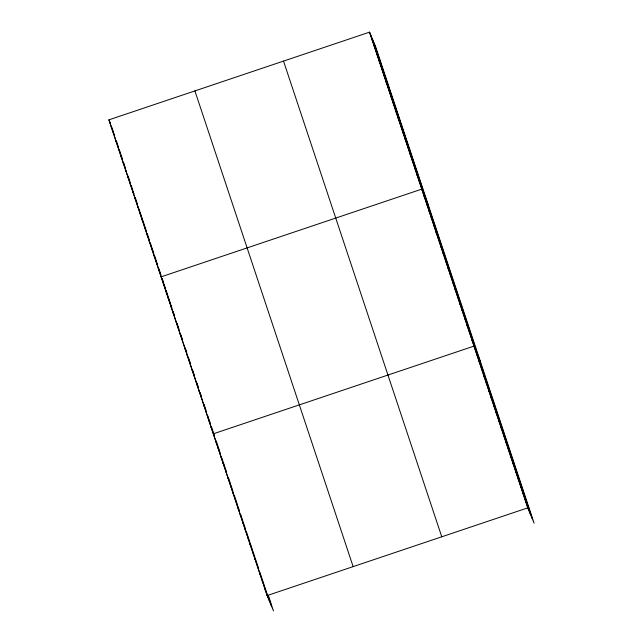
<?xml version="1.0" encoding="UTF-8"?>
<svg xmlns="http://www.w3.org/2000/svg" width="643" height="643" viewBox="0 0 643 643"><rect width="100%" height="100%" fill="white"/><g stroke="black" fill="none" stroke-linecap="round" stroke-linejoin="round"><path stroke-width="0.96" d="M268.573 596.149L273.46 610.85L267.126 595.563L108.884 119.855L369.54 32.15L375.874 47.437L534.116 523.145L527.782 507.849L369.54 32.15M267.126 595.563L527.782 507.849M371.911 39.287L372.586 40.911M374.29 46.425L374.957 48.048M376.661 53.554L377.337 55.185M379.032 60.691L379.708 62.315M381.412 67.828L382.079 69.452M383.783 74.966L384.458 76.589M386.154 82.095L386.829 83.727M388.533 89.232L389.2 90.864M390.904 96.37L391.579 97.993M393.275 103.507L393.95 105.13M395.654 110.644L396.321 112.268M398.025 117.773L398.7 119.405M400.396 124.911L401.071 126.534M402.767 132.048L403.442 133.672M405.146 139.185L405.821 140.809M407.517 146.323L408.192 147.946M409.888 153.452L410.564 155.084M412.267 160.589L412.943 162.213M414.639 167.727L415.314 169.35M417.01 174.864L417.685 176.487M419.389 181.993L420.064 183.625M428.093 204.418L421.76 189.13L161.104 276.844L163.025 281.473M424.131 196.268L424.806 197.891M426.51 203.405L427.185 205.029M428.881 210.542L429.556 212.166M431.252 217.672L431.927 219.303M433.631 224.809L434.306 226.432M436.002 231.946L436.677 233.57M438.373 239.083L439.048 240.707M440.752 246.213L441.428 247.844M443.123 253.35L443.799 254.982M445.495 260.487L446.17 262.111M447.874 267.625L448.541 269.248M450.245 274.762L450.92 276.386M452.616 281.891L453.291 283.523M454.995 289.029L455.662 290.652M457.366 296.166L458.041 297.789M459.737 303.303L460.412 304.927M462.116 310.432L462.783 312.064M464.487 317.57L465.162 319.201M466.858 324.707L467.533 326.331M469.237 331.844L469.904 333.468M471.608 338.982L472.284 340.605M480.313 361.406L473.979 346.111L213.323 433.824L213.998 435.448M476.431 353.465L477.098 355.089M478.874 360.819L479.549 362.443M481.318 368.166L481.993 369.797M483.761 375.52L484.436 377.144M486.212 382.874L486.88 384.498M488.656 390.221L489.331 391.852M491.099 397.575L491.774 399.207M493.543 404.929L494.218 406.553M495.994 412.284L496.669 413.907M498.438 419.63L499.113 421.261M500.881 426.984L501.556 428.608M503.332 434.338L503.999 435.962M505.776 441.685L506.451 443.316M508.219 449.039L508.894 450.663M510.663 456.393L511.338 458.017M513.114 463.74L513.781 465.371M515.557 471.094L516.233 472.718M518.001 478.448L518.676 480.072M520.452 485.795L521.119 487.426M522.896 493.149L523.571 494.772M525.339 500.503L526.014 502.127M108.884 119.855L110.178 122.99M111.255 126.992L111.93 128.624M116.005 141.267L116.68 142.891M118.376 148.404L119.051 150.028M120.747 155.534L121.423 157.165M123.126 162.671L123.802 164.295M125.498 169.808L126.173 171.432M127.869 176.946L128.544 178.569M130.248 184.075L130.923 185.706M132.619 191.212L133.294 192.844M134.99 198.349L135.665 199.973M137.369 205.487L138.036 207.11M139.74 212.624L140.415 214.248M142.111 219.753L142.786 221.385M144.49 226.891L145.157 228.514M146.861 234.028L147.536 235.651M149.232 241.165L149.907 242.789M151.611 248.294L152.278 249.926M153.982 255.432L154.658 257.063M156.353 262.569L157.029 264.193M158.733 269.706L159.4 271.33M163.475 283.973L164.15 285.605M165.854 291.11L166.521 292.734M168.225 298.248L168.9 299.871M170.596 305.385L171.271 307.008M172.975 312.522L173.642 314.146M175.346 319.651L178.392 328.412L177.717 326.789M180.096 333.926L180.763 335.55M184.838 348.193L185.514 349.824M187.217 355.33L187.885 356.961M189.589 362.467L190.264 364.091M191.96 369.604L192.635 371.228M194.339 376.742L195.006 378.365L183.142 342.687M196.71 383.871L197.385 385.503M199.081 391.008L199.756 392.632M201.452 398.146L202.127 399.769L195.303 379.257M203.831 405.283L204.506 406.906M206.202 412.412L267.801 597.186M208.573 419.549L209.248 421.181M210.952 426.687L211.627 428.31M215.767 441.17L216.442 442.802M218.218 448.525L218.885 450.148M220.662 455.879L221.337 457.503M223.105 463.233L223.78 464.857M225.548 470.58L226.223 472.211M228 477.934L228.675 479.557M230.443 485.288L231.118 486.912M232.887 492.634L233.562 494.266M235.338 499.989L236.005 501.612M237.781 507.343L238.457 508.967M240.225 514.689L240.9 516.321M242.668 522.044L243.343 523.667M245.12 529.398L245.795 531.022M247.563 536.744L248.238 538.376M250.006 544.099L250.682 545.722M252.458 551.453L253.125 553.076M254.901 558.799L255.576 560.431M257.345 566.153L258.02 567.777M259.788 573.508L260.463 575.131M262.24 580.854L262.907 582.486M264.683 588.208L265.358 589.832M374.001 42.928L532.251 518.636M372.08 38.283L530.322 513.99M370.215 33.774L528.458 509.481M283.523 61.093L441.765 536.801M194.901 90.912L353.144 566.62M267.922 595.314L271.595 606.341M112.019 127.78L113.498 132.233M113.795 133.125L114.687 135.802M116.463 141.155L118.545 147.4M119.735 150.968L120.619 153.645M120.916 154.537L122.403 158.998M123.585 162.566L125.666 168.804M128.037 175.941L130.119 182.186M131.301 185.755L132.788 190.215M133.085 191.108L133.977 193.784M135.159 197.345L137.24 203.59M139.017 208.943L139.909 211.619M140.206 212.511L142.28 218.757M142.875 220.541L144.362 225.002M144.651 225.894L146.138 230.347M147.327 233.915L149.401 240.16M150.591 243.729L151.483 246.406M151.772 247.298L153.854 253.543M154.449 255.327L156.522 261.572M156.82 262.465L157.712 265.133M158.893 268.702L160.975 274.947M162.165 278.515L163.643 282.976M163.941 283.868L165.428 288.329M166.015 290.114L168.096 296.351M168.394 297.243L170.765 304.38M171.062 305.272L171.954 307.949M173.136 311.517L174.623 315.978M176.994 323.116L177.886 325.792M178.183 326.684L179.076 329.353M180.852 334.706L182.339 339.166M185.305 348.088L186.791 352.549M188.568 357.902L189.46 360.578M189.757 361.462L190.641 364.139M192.426 369.492L194.499 375.737M196.879 382.874L198.357 387.335M200.142 392.688L201.621 397.141M204 404.278L206.073 410.523M207.858 415.876L208.742 418.553M209.039 419.445L210.526 423.906M211.708 427.466L213.195 431.927M213.492 432.819L214.384 435.496M216.169 440.873L218.315 447.311M218.62 448.227L220.147 452.825M221.98 458.338L222.896 461.095M223.201 462.012L225.339 468.442M225.645 469.366L226.561 472.123M228.402 477.636L230.54 484.066M230.845 484.991L232.983 491.421M234.205 495.094L235.121 497.851M235.426 498.775L237.572 505.205M237.878 506.121L239.405 510.719M240.627 514.392L242.765 520.83M243.07 521.746L245.216 528.176M246.438 531.857L247.354 534.614M247.659 535.531L249.797 541.961M250.103 542.885L252.241 549.315M252.852 551.155L254.998 557.585M255.303 558.502L257.441 564.94M257.747 565.856L258.663 568.613M259.885 572.286L262.022 578.724M262.336 579.64L264.474 586.07M264.779 586.995L267.223 594.341M267.528 595.265L269.666 601.695M109.559 121.487L114.004 134.861M114.301 135.753L175.724 320.391M178.69 329.304L182.845 341.795M202.424 400.661L206.58 413.152"/></g></svg>
